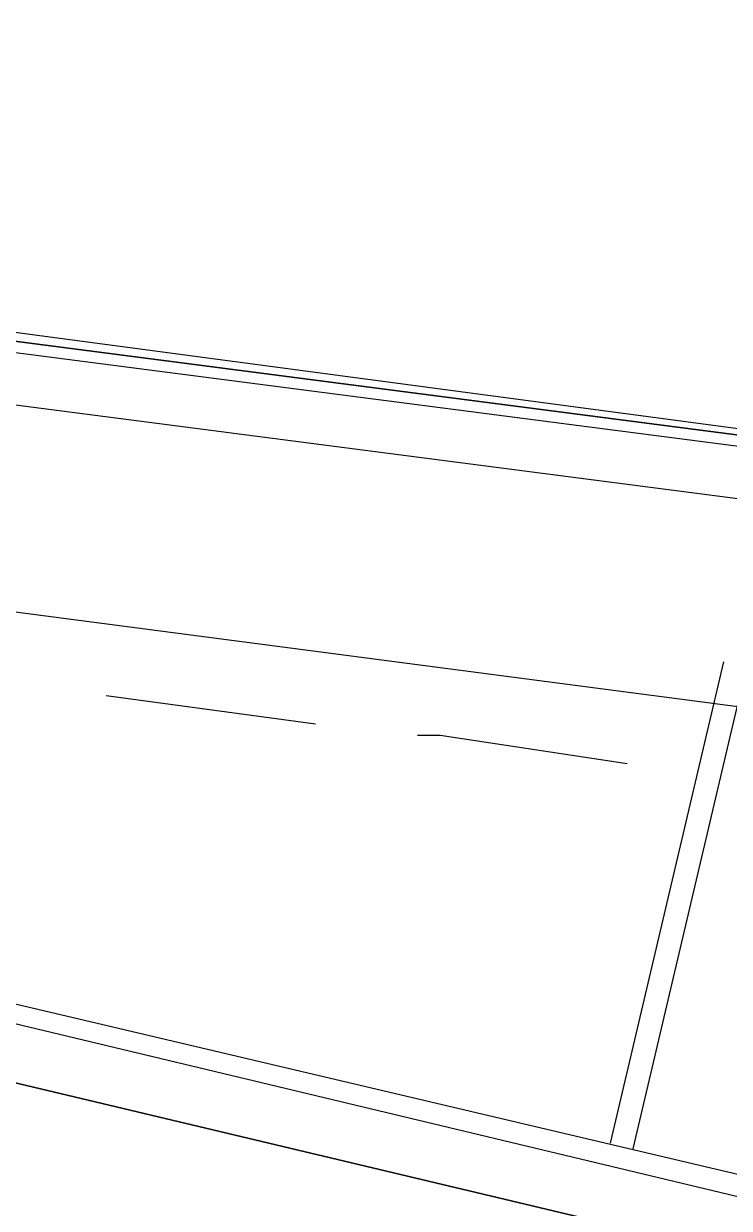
# Model space of a CAD drawing. Header units: feet. Extents: x -84 to 198, y -22 to 181.
# Drawn here: x 101.353 to 103.013, y 151.184 to 153.973 of the extents above; entities that cross this region are included whole.
import ezdxf

# ---------------------------------------------------------------- set-up
doc = ezdxf.new("R2010")
doc.units = ezdxf.units.FT
for name, color, linetype in [('A-AREA-UNIDAD', 30, 'CONTINUOUS'), ('A-LINEA', 7, 'CONTINUOUS'), ('A-MURO-CONCRETO', 8, 'CONTINUOUS')]:
    doc.layers.add(name, color=color, linetype=linetype)

msp = doc.modelspace()

# ---------------------------------------------------------------- linework, layer by layer
at = {"layer": 'A-AREA-UNIDAD'}
msp.add_lwpolyline([(134, 143.5378), (130.912, 144.9422), (130.4, 144.9422), (130.208, 145.2622), (127.168, 146.4889), (126.672, 146.4889), (126.64, 146.7022), (123.52, 147.8578), (122.88, 147.8933), (122.848, 148.0889), (115.808, 150.2578), (115.2, 150.2578), (115.168, 150.4178), (111.328, 151.2178), (111.28, 151.3778), (104, 152.7289), (99.072, 153.3689), (92.192, 153.9022), (87.92, 153.9733)], dxfattribs=at)
at = {"layer": 'A-LINEA'}
for p, q in [((99.7867, 152.7911), (103.4533, 152.3111)), ((99.7867, 152.7911), (103.4533, 152.3111)), ((103, 152.4711), (102.7333, 151.3378)), ((103.0533, 152.4578), (102.7867, 151.3244)), ((102.04, 152.3244), (101.5467, 152.3911)), ((102.04, 152.3244), (101.5467, 152.3911))]:
    msp.add_line(p, q, dxfattribs=at)
for points in [[(99.7467, 153.4578), (103.6533, 152.9378), (103.6667, 152.9378), (103.6667, 152.9244), (103.6533, 152.9244), (99.7467, 153.4311), (99.7467, 153.4578)], [(99.7467, 153.4578), (103.6533, 152.9378), (103.6667, 152.9378), (103.6667, 152.9244), (103.6533, 152.9244), (99.7467, 153.4311), (99.7467, 153.4578)], [(99.7467, 153.4311), (103.6533, 152.9244), (103.6533, 152.9111), (103.6533, 152.8978), (99.7467, 153.4044), (99.7467, 153.4178), (99.7467, 153.4311)], [(99.7467, 153.4311), (103.6533, 152.9244), (103.6533, 152.9111), (103.6533, 152.8978), (99.7467, 153.4044), (99.7467, 153.4178), (99.7467, 153.4311)], [(102.7733, 152.2311), (102.3333, 152.2978), (102.28, 152.2978)], [(102.7733, 152.2311), (102.3333, 152.2978), (102.28, 152.2978)], [(100.5733, 151.8444), (103.12, 151.2444), (102.2267, 147.4711), (99.68, 148.0844), (100.5733, 151.8444)], [(100.6133, 151.7911), (103.0667, 151.2044), (102.1867, 147.5378), (99.7467, 148.1244), (100.6133, 151.7911)], [(102.0267, 147.7244), (102.8267, 151.1244), (100.64, 151.6444), (99.84, 148.2444), (102.0267, 147.7244)], [(102.0267, 147.7244), (102.8267, 151.1244), (100.64, 151.6444), (99.84, 148.2444), (102.0267, 147.7244)]]:
    msp.add_lwpolyline(points, dxfattribs=at)
at = {"layer": 'A-MURO-CONCRETO'}
msp.add_lwpolyline([(100.64, 151.6444), (102.8267, 151.1244), (100.52, 151.1244), (100.64, 151.6444), (100.64, 151.6444)], dxfattribs=at)
msp.add_lwpolyline([(100.64, 151.6444), (102.8267, 151.1244), (100.52, 151.1244), (100.64, 151.6444), (100.64, 151.6444)], dxfattribs=at)

doc.saveas('drawing.dxf')
